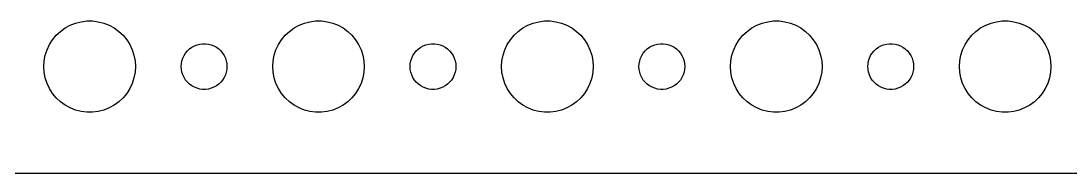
# Model space of a CAD drawing. Header units: metres. Extents: x -127 to 127, y -127 to 127.
# Drawn here: x -4.5 to 64.3, y -127 to -117 of the extents above; entities that cross this region are included whole.
import ezdxf

# ---------------------------------------------------------------- set-up
doc = ezdxf.new("R2010")
doc.units = ezdxf.units.M

msp = doc.modelspace()

# ---------------------------------------------------------------- linework, layer by layer
for p, q in [((-1.91226, -117.688), (-1.60747, -117.467)), ((-1.60747, -117.467), (-1.27733, -117.286)), ((-1.27733, -117.286), (-0.92705, -117.147)), ((-0.92705, -117.147), (-0.56213, -117.053)), ((-0.56213, -117.053), (-0.18837, -117.006)), ((-0.18837, -117.006), (0.18837, -117.006)), ((0.18837, -117.006), (0.56213, -117.053)), ((0.56213, -117.053), (0.92705, -117.147)), ((0.92705, -117.147), (1.27733, -117.286)), ((1.27733, -117.286), (1.60747, -117.467)), ((1.60747, -117.467), (1.91226, -117.688)), ((13.0877, -117.688), (13.3925, -117.467)), ((13.3925, -117.467), (13.7227, -117.286)), ((13.7227, -117.286), (14.0729, -117.147)), ((14.0729, -117.147), (14.4379, -117.053)), ((14.4379, -117.053), (14.8116, -117.006)), ((14.8116, -117.006), (15.1884, -117.006)), ((15.1884, -117.006), (15.5621, -117.053)), ((15.5621, -117.053), (15.927, -117.147)), ((15.927, -117.147), (16.2773, -117.286)), ((16.2773, -117.286), (16.6075, -117.467)), ((16.6075, -117.467), (16.9123, -117.688)), ((28.0877, -117.688), (28.3925, -117.467)), ((28.3925, -117.467), (28.7227, -117.286)), ((28.7227, -117.286), (29.0729, -117.147)), ((29.0729, -117.147), (29.4379, -117.053)), ((29.4379, -117.053), (29.8116, -117.006)), ((29.8116, -117.006), (30.1884, -117.006)), ((30.1884, -117.006), (30.5621, -117.053)), ((30.5621, -117.053), (30.927, -117.147)), ((30.927, -117.147), (31.2773, -117.286)), ((31.2773, -117.286), (31.6075, -117.467)), ((31.6075, -117.467), (31.9123, -117.688)), ((43.0877, -117.688), (43.3925, -117.467)), ((43.3925, -117.467), (43.7227, -117.286)), ((43.7227, -117.286), (44.0729, -117.147)), ((44.0729, -117.147), (44.4379, -117.053)), ((44.4379, -117.053), (44.8116, -117.006)), ((44.8116, -117.006), (45.1884, -117.006)), ((45.1884, -117.006), (45.5621, -117.053)), ((45.5621, -117.053), (45.927, -117.147)), ((45.927, -117.147), (46.2773, -117.286)), ((46.2773, -117.286), (46.6075, -117.467)), ((46.6075, -117.467), (46.9123, -117.688)), ((58.0877, -117.688), (58.3925, -117.467)), ((58.3925, -117.467), (58.7227, -117.286)), ((58.7227, -117.286), (59.0729, -117.147)), ((59.0729, -117.147), (59.4379, -117.053)), ((59.4379, -117.053), (59.8116, -117.006)), ((59.8116, -117.006), (60.1884, -117.006)), ((60.1884, -117.006), (60.5621, -117.053)), ((60.5621, -117.053), (60.927, -117.147)), ((60.927, -117.147), (61.2773, -117.286)), ((61.2773, -117.286), (61.6075, -117.467)), ((61.6075, -117.467), (61.9123, -117.688)), ((-2.62891, -118.555), (-2.42705, -118.237)), ((-2.42705, -118.237), (-2.1869, -117.946)), ((-2.1869, -117.946), (-1.91226, -117.688)), ((1.91226, -117.688), (2.1869, -117.946)), ((2.1869, -117.946), (2.42705, -118.237)), ((2.42705, -118.237), (2.62891, -118.555)), ((12.3711, -118.555), (12.5729, -118.237)), ((12.5729, -118.237), (12.8131, -117.946)), ((12.8131, -117.946), (13.0877, -117.688)), ((16.9123, -117.688), (17.1869, -117.946)), ((17.1869, -117.946), (17.427, -118.237)), ((17.427, -118.237), (17.6289, -118.555)), ((27.3711, -118.555), (27.5729, -118.237)), ((27.5729, -118.237), (27.8131, -117.946)), ((27.8131, -117.946), (28.0877, -117.688)), ((31.9123, -117.688), (32.1869, -117.946)), ((32.1869, -117.946), (32.427, -118.237)), ((32.427, -118.237), (32.6289, -118.555)), ((42.3711, -118.555), (42.5729, -118.237)), ((42.5729, -118.237), (42.8131, -117.946)), ((42.8131, -117.946), (43.0877, -117.688)), ((46.9123, -117.688), (47.1869, -117.946)), ((47.1869, -117.946), (47.427, -118.237)), ((47.427, -118.237), (47.6289, -118.555)), ((57.3711, -118.555), (57.5729, -118.237)), ((57.5729, -118.237), (57.8131, -117.946)), ((57.8131, -117.946), (58.0877, -117.688)), ((61.9123, -117.688), (62.1869, -117.946)), ((62.1869, -117.946), (62.427, -118.237)), ((62.427, -118.237), (62.6289, -118.555)), ((-2.90575, -119.254), (-2.78932, -118.896)), ((-2.78932, -118.896), (-2.62891, -118.555)), ((2.62891, -118.555), (2.78932, -118.896)), ((2.78932, -118.896), (2.90575, -119.254)), ((6.28647, -119.118), (6.40654, -118.973)), ((6.40654, -118.973), (6.54385, -118.844)), ((6.54385, -118.844), (6.69626, -118.734)), ((6.69626, -118.734), (6.86133, -118.643)), ((6.86133, -118.643), (7.03647, -118.573)), ((7.03647, -118.573), (7.21892, -118.527)), ((7.21892, -118.527), (7.40581, -118.503)), ((7.40581, -118.503), (7.59418, -118.503)), ((7.59418, -118.503), (7.78107, -118.527)), ((7.78107, -118.527), (7.96352, -118.573)), ((7.96352, -118.573), (8.13866, -118.643)), ((8.13866, -118.643), (8.30373, -118.734)), ((8.30373, -118.734), (8.45613, -118.844)), ((8.45613, -118.844), (8.59344, -118.973)), ((8.59344, -118.973), (8.71352, -119.118)), ((12.0942, -119.254), (12.2107, -118.896)), ((12.2107, -118.896), (12.3711, -118.555)), ((17.6289, -118.555), (17.7893, -118.896)), ((17.7893, -118.896), (17.9057, -119.254)), ((21.2865, -119.118), (21.4065, -118.973)), ((21.4065, -118.973), (21.5439, -118.844)), ((21.5439, -118.844), (21.6963, -118.734)), ((21.6963, -118.734), (21.8613, -118.643)), ((21.8613, -118.643), (22.0365, -118.573)), ((22.0365, -118.573), (22.2189, -118.527)), ((22.2189, -118.527), (22.4058, -118.503)), ((22.4058, -118.503), (22.5942, -118.503)), ((22.5942, -118.503), (22.7811, -118.527)), ((22.7811, -118.527), (22.9635, -118.573)), ((22.9635, -118.573), (23.1387, -118.643)), ((23.1387, -118.643), (23.3037, -118.734)), ((23.3037, -118.734), (23.4561, -118.844)), ((23.4561, -118.844), (23.5934, -118.973)), ((23.5934, -118.973), (23.7135, -119.118)), ((27.0942, -119.254), (27.2107, -118.896)), ((27.2107, -118.896), (27.3711, -118.555)), ((32.6289, -118.555), (32.7893, -118.896)), ((32.7893, -118.896), (32.9057, -119.254)), ((36.2865, -119.118), (36.4065, -118.973)), ((36.4065, -118.973), (36.5439, -118.844)), ((36.5439, -118.844), (36.6963, -118.734)), ((36.6963, -118.734), (36.8613, -118.643)), ((36.8613, -118.643), (37.0365, -118.573)), ((37.0365, -118.573), (37.2189, -118.527)), ((37.2189, -118.527), (37.4058, -118.503)), ((37.4058, -118.503), (37.5942, -118.503)), ((37.5942, -118.503), (37.7811, -118.527)), ((37.7811, -118.527), (37.9635, -118.573)), ((37.9635, -118.573), (38.1387, -118.643)), ((38.1387, -118.643), (38.3037, -118.734)), ((38.3037, -118.734), (38.4561, -118.844)), ((38.4561, -118.844), (38.5934, -118.973)), ((38.5934, -118.973), (38.7135, -119.118)), ((42.0942, -119.254), (42.2107, -118.896)), ((42.2107, -118.896), (42.3711, -118.555)), ((47.6289, -118.555), (47.7893, -118.896)), ((47.7893, -118.896), (47.9057, -119.254)), ((51.2865, -119.118), (51.4065, -118.973)), ((51.4065, -118.973), (51.5439, -118.844)), ((51.5439, -118.844), (51.6963, -118.734)), ((51.6963, -118.734), (51.8613, -118.643)), ((51.8613, -118.643), (52.0365, -118.573)), ((52.0365, -118.573), (52.2189, -118.527)), ((52.2189, -118.527), (52.4058, -118.503)), ((52.4058, -118.503), (52.5942, -118.503)), ((52.5942, -118.503), (52.7811, -118.527)), ((52.7811, -118.527), (52.9635, -118.573)), ((52.9635, -118.573), (53.1387, -118.643)), ((53.1387, -118.643), (53.3037, -118.734)), ((53.3037, -118.734), (53.4561, -118.844)), ((53.4561, -118.844), (53.5934, -118.973)), ((53.5934, -118.973), (53.7135, -119.118)), ((57.0942, -119.254), (57.2107, -118.896)), ((57.2107, -118.896), (57.3711, -118.555)), ((62.6289, -118.555), (62.7893, -118.896)), ((62.7893, -118.896), (62.9057, -119.254)), ((-3, -120), (-2.97633, -119.624)), ((-2.97633, -119.624), (-2.90575, -119.254)), ((2.90575, -119.254), (2.97633, -119.624)), ((2.97633, -119.624), (3, -120)), ((6.01183, -119.812), (6.04712, -119.627)), ((6.04712, -119.627), (6.10533, -119.448)), ((6.10533, -119.448), (6.18553, -119.277)), ((6.18553, -119.277), (6.28647, -119.118)), ((8.71352, -119.118), (8.81445, -119.277)), ((8.81445, -119.277), (8.89465, -119.448)), ((8.89465, -119.448), (8.95287, -119.627)), ((8.95287, -119.627), (8.98816, -119.812)), ((12, -120), (12.0237, -119.624)), ((12.0237, -119.624), (12.0942, -119.254)), ((17.9057, -119.254), (17.9763, -119.624)), ((17.9763, -119.624), (18, -120)), ((21.0118, -119.812), (21.0471, -119.627)), ((21.0471, -119.627), (21.1053, -119.448)), ((21.1053, -119.448), (21.1855, -119.277)), ((21.1855, -119.277), (21.2865, -119.118)), ((23.7135, -119.118), (23.8145, -119.277)), ((23.8145, -119.277), (23.8947, -119.448)), ((23.8947, -119.448), (23.9529, -119.627)), ((23.9529, -119.627), (23.9882, -119.812)), ((27, -120), (27.0237, -119.624)), ((27.0237, -119.624), (27.0942, -119.254)), ((32.9057, -119.254), (32.9763, -119.624)), ((32.9763, -119.624), (33, -120)), ((36.0118, -119.812), (36.0471, -119.627)), ((36.0471, -119.627), (36.1053, -119.448)), ((36.1053, -119.448), (36.1855, -119.277)), ((36.1855, -119.277), (36.2865, -119.118)), ((38.7135, -119.118), (38.8145, -119.277)), ((38.8145, -119.277), (38.8947, -119.448)), ((38.8947, -119.448), (38.9529, -119.627)), ((38.9529, -119.627), (38.9882, -119.812)), ((42, -120), (42.0237, -119.624)), ((42.0237, -119.624), (42.0942, -119.254)), ((47.9057, -119.254), (47.9763, -119.624)), ((47.9763, -119.624), (48, -120)), ((51.0118, -119.812), (51.0471, -119.627)), ((51.0471, -119.627), (51.1053, -119.448)), ((51.1053, -119.448), (51.1855, -119.277)), ((51.1855, -119.277), (51.2865, -119.118)), ((53.7135, -119.118), (53.8145, -119.277)), ((53.8145, -119.277), (53.8947, -119.448)), ((53.8947, -119.448), (53.9529, -119.627)), ((53.9529, -119.627), (53.9882, -119.812)), ((57, -120), (57.0237, -119.624)), ((57.0237, -119.624), (57.0942, -119.254)), ((62.9057, -119.254), (62.9763, -119.624)), ((62.9763, -119.624), (63, -120)), ((-2.97633, -120.376), (-3, -120)), ((-2.90575, -120.746), (-2.97633, -120.376)), ((2.97633, -120.376), (2.90575, -120.746)), ((3, -120), (2.97633, -120.376)), ((6, -120), (6.01183, -119.812)), ((6.01183, -120.188), (6, -120)), ((6.04712, -120.373), (6.01183, -120.188)), ((6.10533, -120.552), (6.04712, -120.373)), ((8.95287, -120.373), (8.89465, -120.552)), ((8.98816, -120.188), (8.95287, -120.373)), ((8.98816, -119.812), (9, -120)), ((9, -120), (8.98816, -120.188)), ((12.0237, -120.376), (12, -120)), ((12.0942, -120.746), (12.0237, -120.376)), ((17.9763, -120.376), (17.9057, -120.746)), ((18, -120), (17.9763, -120.376)), ((21, -120), (21.0118, -119.812)), ((21.0118, -120.188), (21, -120)), ((21.0471, -120.373), (21.0118, -120.188)), ((21.1053, -120.552), (21.0471, -120.373)), ((23.9529, -120.373), (23.8947, -120.552)), ((23.9882, -120.188), (23.9529, -120.373)), ((23.9882, -119.812), (24, -120)), ((24, -120), (23.9882, -120.188)), ((27.0237, -120.376), (27, -120)), ((27.0942, -120.746), (27.0237, -120.376)), ((32.9763, -120.376), (32.9057, -120.746)), ((33, -120), (32.9763, -120.376)), ((36, -120), (36.0118, -119.812)), ((36.0118, -120.188), (36, -120)), ((36.0471, -120.373), (36.0118, -120.188)), ((36.1053, -120.552), (36.0471, -120.373)), ((38.9529, -120.373), (38.8947, -120.552)), ((38.9882, -120.188), (38.9529, -120.373)), ((38.9882, -119.812), (39, -120)), ((39, -120), (38.9882, -120.188)), ((42.0237, -120.376), (42, -120)), ((42.0942, -120.746), (42.0237, -120.376)), ((47.9763, -120.376), (47.9057, -120.746)), ((48, -120), (47.9763, -120.376)), ((51, -120), (51.0118, -119.812)), ((51.0118, -120.188), (51, -120)), ((51.0471, -120.373), (51.0118, -120.188)), ((51.1053, -120.552), (51.0471, -120.373)), ((53.9529, -120.373), (53.8947, -120.552)), ((53.9882, -120.188), (53.9529, -120.373)), ((53.9882, -119.812), (54, -120)), ((54, -120), (53.9882, -120.188)), ((57.0237, -120.376), (57, -120)), ((57.0942, -120.746), (57.0237, -120.376)), ((62.9763, -120.376), (62.9057, -120.746)), ((63, -120), (62.9763, -120.376)), ((-2.78932, -121.104), (-2.90575, -120.746)), ((-2.62891, -121.445), (-2.78932, -121.104)), ((2.78932, -121.104), (2.62891, -121.445)), ((2.90575, -120.746), (2.78932, -121.104)), ((6.18553, -120.723), (6.10533, -120.552)), ((6.28647, -120.882), (6.18553, -120.723)), ((6.40654, -121.027), (6.28647, -120.882)), ((6.54385, -121.156), (6.40654, -121.027)), ((8.59344, -121.027), (8.45613, -121.156)), ((8.71352, -120.882), (8.59344, -121.027)), ((8.81445, -120.723), (8.71352, -120.882)), ((8.89465, -120.552), (8.81445, -120.723)), ((12.2107, -121.104), (12.0942, -120.746)), ((12.3711, -121.445), (12.2107, -121.104)), ((17.7893, -121.104), (17.6289, -121.445)), ((17.9057, -120.746), (17.7893, -121.104)), ((21.1855, -120.723), (21.1053, -120.552)), ((21.2865, -120.882), (21.1855, -120.723)), ((21.4065, -121.027), (21.2865, -120.882)), ((21.5439, -121.156), (21.4065, -121.027)), ((23.5934, -121.027), (23.4561, -121.156)), ((23.7135, -120.882), (23.5934, -121.027)), ((23.8145, -120.723), (23.7135, -120.882)), ((23.8947, -120.552), (23.8145, -120.723)), ((27.2107, -121.104), (27.0942, -120.746)), ((27.3711, -121.445), (27.2107, -121.104)), ((32.7893, -121.104), (32.6289, -121.445)), ((32.9057, -120.746), (32.7893, -121.104)), ((36.1855, -120.723), (36.1053, -120.552)), ((36.2865, -120.882), (36.1855, -120.723)), ((36.4065, -121.027), (36.2865, -120.882)), ((36.5439, -121.156), (36.4065, -121.027)), ((38.5934, -121.027), (38.4561, -121.156)), ((38.7135, -120.882), (38.5934, -121.027)), ((38.8145, -120.723), (38.7135, -120.882)), ((38.8947, -120.552), (38.8145, -120.723)), ((42.2107, -121.104), (42.0942, -120.746)), ((42.3711, -121.445), (42.2107, -121.104)), ((47.7893, -121.104), (47.6289, -121.445)), ((47.9057, -120.746), (47.7893, -121.104)), ((51.1855, -120.723), (51.1053, -120.552)), ((51.2865, -120.882), (51.1855, -120.723)), ((51.4065, -121.027), (51.2865, -120.882)), ((51.5439, -121.156), (51.4065, -121.027)), ((53.5934, -121.027), (53.4561, -121.156)), ((53.7135, -120.882), (53.5934, -121.027)), ((53.8145, -120.723), (53.7135, -120.882)), ((53.8947, -120.552), (53.8145, -120.723)), ((57.2107, -121.104), (57.0942, -120.746)), ((57.3711, -121.445), (57.2107, -121.104)), ((62.7893, -121.104), (62.6289, -121.445)), ((62.9057, -120.746), (62.7893, -121.104)), ((-2.42705, -121.763), (-2.62891, -121.445)), ((-2.1869, -122.054), (-2.42705, -121.763)), ((2.42705, -121.763), (2.1869, -122.054)), ((2.62891, -121.445), (2.42705, -121.763)), ((6.69626, -121.266), (6.54385, -121.156)), ((6.86133, -121.357), (6.69626, -121.266)), ((7.03647, -121.427), (6.86133, -121.357)), ((7.21892, -121.473), (7.03647, -121.427)), ((7.40581, -121.497), (7.21892, -121.473)), ((7.59418, -121.497), (7.40581, -121.497)), ((7.78107, -121.473), (7.59418, -121.497)), ((7.96352, -121.427), (7.78107, -121.473)), ((8.13866, -121.357), (7.96352, -121.427)), ((8.30373, -121.266), (8.13866, -121.357)), ((8.45613, -121.156), (8.30373, -121.266)), ((12.5729, -121.763), (12.3711, -121.445)), ((12.8131, -122.054), (12.5729, -121.763)), ((17.427, -121.763), (17.1869, -122.054)), ((17.6289, -121.445), (17.427, -121.763)), ((21.6963, -121.266), (21.5439, -121.156)), ((21.8613, -121.357), (21.6963, -121.266)), ((22.0365, -121.427), (21.8613, -121.357)), ((22.2189, -121.473), (22.0365, -121.427)), ((22.4058, -121.497), (22.2189, -121.473)), ((22.5942, -121.497), (22.4058, -121.497)), ((22.7811, -121.473), (22.5942, -121.497)), ((22.9635, -121.427), (22.7811, -121.473)), ((23.1387, -121.357), (22.9635, -121.427)), ((23.3037, -121.266), (23.1387, -121.357)), ((23.4561, -121.156), (23.3037, -121.266)), ((27.5729, -121.763), (27.3711, -121.445)), ((27.8131, -122.054), (27.5729, -121.763)), ((32.427, -121.763), (32.1869, -122.054)), ((32.6289, -121.445), (32.427, -121.763)), ((36.6963, -121.266), (36.5439, -121.156)), ((36.8613, -121.357), (36.6963, -121.266)), ((37.0365, -121.427), (36.8613, -121.357)), ((37.2189, -121.473), (37.0365, -121.427)), ((37.4058, -121.497), (37.2189, -121.473)), ((37.5942, -121.497), (37.4058, -121.497)), ((37.7811, -121.473), (37.5942, -121.497)), ((37.9635, -121.427), (37.7811, -121.473)), ((38.1387, -121.357), (37.9635, -121.427)), ((38.3037, -121.266), (38.1387, -121.357)), ((38.4561, -121.156), (38.3037, -121.266)), ((42.5729, -121.763), (42.3711, -121.445)), ((42.8131, -122.054), (42.5729, -121.763)), ((47.427, -121.763), (47.1869, -122.054)), ((47.6289, -121.445), (47.427, -121.763)), ((51.6963, -121.266), (51.5439, -121.156)), ((51.8613, -121.357), (51.6963, -121.266)), ((52.0365, -121.427), (51.8613, -121.357)), ((52.2189, -121.473), (52.0365, -121.427)), ((52.4058, -121.497), (52.2189, -121.473)), ((52.5942, -121.497), (52.4058, -121.497)), ((52.7811, -121.473), (52.5942, -121.497)), ((52.9635, -121.427), (52.7811, -121.473)), ((53.1387, -121.357), (52.9635, -121.427)), ((53.3037, -121.266), (53.1387, -121.357)), ((53.4561, -121.156), (53.3037, -121.266)), ((57.5729, -121.763), (57.3711, -121.445)), ((57.8131, -122.054), (57.5729, -121.763)), ((62.427, -121.763), (62.1869, -122.054)), ((62.6289, -121.445), (62.427, -121.763)), ((-1.91226, -122.312), (-2.1869, -122.054)), ((-1.60747, -122.533), (-1.91226, -122.312)), ((1.91226, -122.312), (1.60747, -122.533)), ((2.1869, -122.054), (1.91226, -122.312)), ((13.0877, -122.312), (12.8131, -122.054)), ((13.3925, -122.533), (13.0877, -122.312)), ((16.9123, -122.312), (16.6075, -122.533)), ((17.1869, -122.054), (16.9123, -122.312)), ((28.0877, -122.312), (27.8131, -122.054)), ((28.3925, -122.533), (28.0877, -122.312)), ((31.9123, -122.312), (31.6075, -122.533)), ((32.1869, -122.054), (31.9123, -122.312)), ((43.0877, -122.312), (42.8131, -122.054)), ((43.3925, -122.533), (43.0877, -122.312)), ((46.9123, -122.312), (46.6075, -122.533)), ((47.1869, -122.054), (46.9123, -122.312)), ((58.0877, -122.312), (57.8131, -122.054)), ((58.3925, -122.533), (58.0877, -122.312)), ((61.9123, -122.312), (61.6075, -122.533)), ((62.1869, -122.054), (61.9123, -122.312)), ((-1.27733, -122.714), (-1.60747, -122.533)), ((-0.92705, -122.853), (-1.27733, -122.714)), ((-0.56213, -122.947), (-0.92705, -122.853)), ((-0.18837, -122.994), (-0.56213, -122.947)), ((0.18837, -122.994), (-0.18837, -122.994)), ((0.56213, -122.947), (0.18837, -122.994)), ((0.92705, -122.853), (0.56213, -122.947)), ((1.27733, -122.714), (0.92705, -122.853)), ((1.60747, -122.533), (1.27733, -122.714)), ((13.7227, -122.714), (13.3925, -122.533)), ((14.0729, -122.853), (13.7227, -122.714)), ((14.4379, -122.947), (14.0729, -122.853)), ((14.8116, -122.994), (14.4379, -122.947)), ((15.1884, -122.994), (14.8116, -122.994)), ((15.5621, -122.947), (15.1884, -122.994)), ((15.927, -122.853), (15.5621, -122.947)), ((16.2773, -122.714), (15.927, -122.853)), ((16.6075, -122.533), (16.2773, -122.714)), ((28.7227, -122.714), (28.3925, -122.533)), ((29.0729, -122.853), (28.7227, -122.714)), ((29.4379, -122.947), (29.0729, -122.853)), ((29.8116, -122.994), (29.4379, -122.947)), ((30.1884, -122.994), (29.8116, -122.994)), ((30.5621, -122.947), (30.1884, -122.994)), ((30.927, -122.853), (30.5621, -122.947)), ((31.2773, -122.714), (30.927, -122.853)), ((31.6075, -122.533), (31.2773, -122.714)), ((43.7227, -122.714), (43.3925, -122.533)), ((44.0729, -122.853), (43.7227, -122.714)), ((44.4379, -122.947), (44.0729, -122.853)), ((44.8116, -122.994), (44.4379, -122.947)), ((45.1884, -122.994), (44.8116, -122.994)), ((45.5621, -122.947), (45.1884, -122.994)), ((45.927, -122.853), (45.5621, -122.947)), ((46.2773, -122.714), (45.927, -122.853)), ((46.6075, -122.533), (46.2773, -122.714)), ((58.7227, -122.714), (58.3925, -122.533)), ((59.0729, -122.853), (58.7227, -122.714)), ((59.4379, -122.947), (59.0729, -122.853)), ((59.8116, -122.994), (59.4379, -122.947)), ((60.1884, -122.994), (59.8116, -122.994)), ((60.5621, -122.947), (60.1884, -122.994)), ((60.927, -122.853), (60.5621, -122.947)), ((61.2773, -122.714), (60.927, -122.853)), ((61.6075, -122.533), (61.2773, -122.714)), ((-122.314, -126.99), (122.314, -126.99))]:
    msp.add_line(p, q)

doc.saveas('drawing.dxf')
